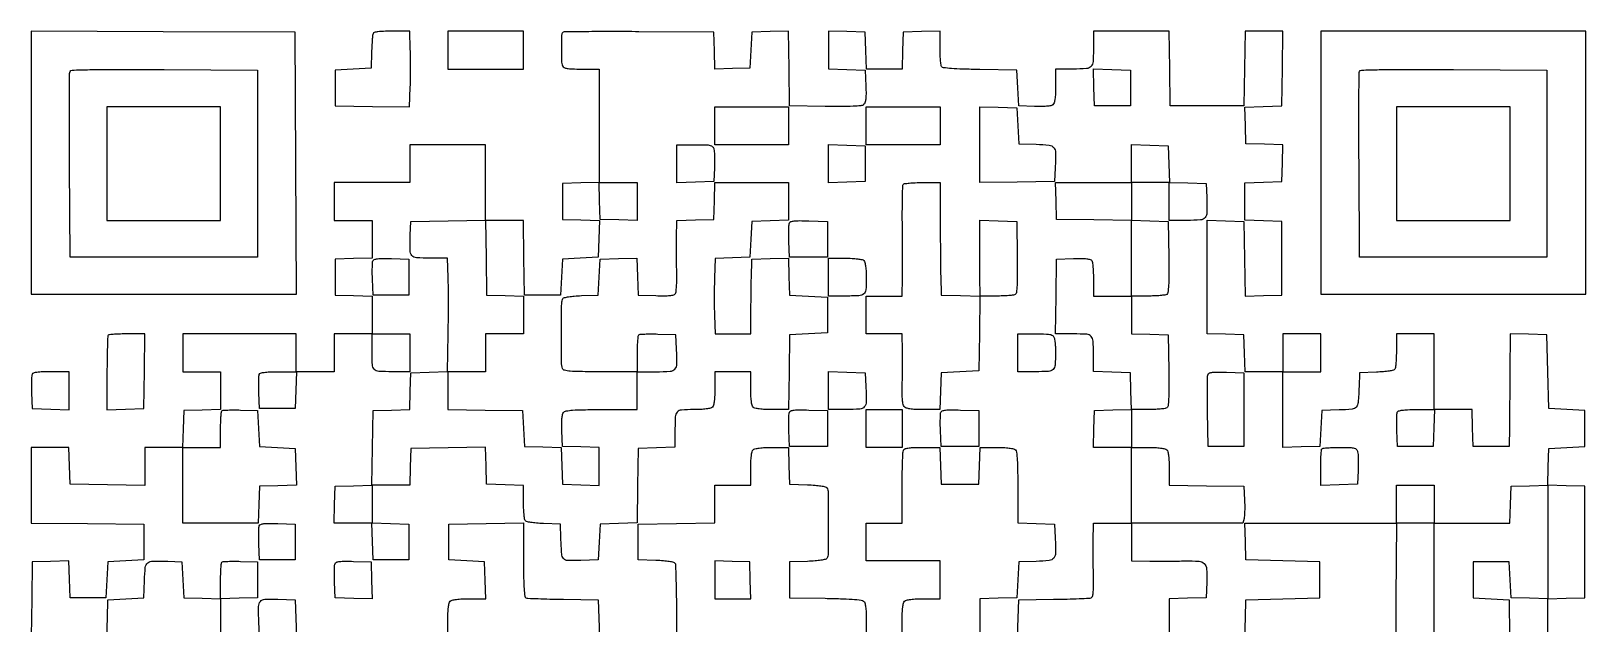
# Model space of a CAD drawing. Extents: x 156 to 936, y 95 to 969.
# Drawn here: x 156 to 936, y 671 to 969 of the extents above; entities that cross this region are included whole.
import ezdxf

# ---------------------------------------------------------------- set-up
doc = ezdxf.new("R2010")
doc.units = 0

msp = doc.modelspace()

# ---------------------------------------------------------------- linework, layer by layer
for points in [[(917, 664.962474), (917, 683.924948), (926.25, 684.212474), (935.5, 684.5), (935.5, 712.5), (935.5, 740.5), (926.212977, 740.788016), (916.925954, 741.076031), (917.212977, 750.288016), (917.5, 759.5), (926.5, 760), (935.5, 760.5), (935.5, 769.5), (935.5, 778.5), (926.5, 779), (917.5, 779.5), (917, 798), (916.5, 816.5), (907.25, 816.787526), (898, 817.075052), (897.920976, 798.287526, -0.000609), (897.878178, 790.397897, -0.000549), (897.814941, 782.228211, -0.000549), (897.742156, 774.903415, -0.00174), (897.670976, 770), (897.5, 760.5), (888.5, 760.5), (879.5, 760.5), (879.212474, 769.75), (878.924948, 779), (869.462474, 779), (860, 779), (860, 798), (860, 817), (850.5, 817), (841, 817), (840.984687, 808.75, -0.008579), (840.922928, 805.502124, -0.011582), (840.748704, 802.569165, -0.008725), (840.505619, 800.145071, -0.112667), (840.202843, 799.293967, -0.192561), (839.466763, 798.763838, -0.02067), (837.36687, 798.333008, -0.020911), (834.539342, 797.994333, -0.010674), (830.968156, 797.793967), (822.5, 797.5), (822.245668, 790.5, -0.009206), (821.81473, 782.633677, -0.159803), (820.850964, 780.289491, -0.195196), (818.746161, 779.198354, -0.014923), (812.240685, 778.788797), (803.5, 778.5), (803, 769.5), (802.5, 760.5), (793.25, 760.212474), (784, 759.924948), (784, 778.962474), (784, 798), (793.5, 798), (803, 798), (803, 807.5), (803, 817), (793.5, 817), (784, 817), (784, 807.5), (784, 798), (774.537526, 798), (765.075052, 798), (764.787526, 807.25), (764.5, 816.5), (755.25, 816.787526), (746, 817.075052), (746, 845.575052), (746, 874.075052), (755.25, 873.787526), (764.5, 873.5), (764.772202, 854.712768), (765.044404, 835.925536), (774.272202, 836.212768), (783.5, 836.5), (783.5, 855), (783.5, 873.5), (774.25, 873.787526), (765, 874.075052), (765, 883.5), (765, 892.924948), (774.25, 893.212474), (783.5, 893.5), (783.787023, 902.711984), (784.074046, 911.923969), (774.787023, 912.211984), (765.5, 912.5), (765.212977, 921.711984), (764.925954, 930.923969), (774.212977, 931.211984), (783.5, 931.5), (783.772065, 950.25), (784.044131, 969), (774.544131, 969), (765.044131, 969), (764.772065, 950.25), (764.5, 931.5), (746, 931.5), (727.5, 931.5), (727.227935, 950.25), (726.955869, 969), (707.977935, 969), (689, 969), (688.986345, 961.75, -0.010923), (688.798822, 953.848592, -0.167696), (687.807493, 951.351215, -0.201044), (685.553316, 950.223622, -0.016759), (678.883369, 950), (670, 950), (670, 941.622445, -0.009406), (669.9254, 937.657348, -0.027148), (669.673265, 934.921657, -0.03848), (669.251072, 933.060853, -0.145524), (668.594796, 932.078674, -0.126804), (667.568167, 931.594776, -0.023545), (665.485252, 931.298867, -0.021342), (662.735348, 931.157498, -0.01153), (659.344796, 931.206229), (651.5, 931.5), (651, 940.5), (650.5, 949.5), (632.044584, 949.773353, -0.003561), (623.331725, 949.964479, -0.012194), (617.675066, 950.267063, -0.01105), (613.785498, 950.657029, -0.224357), (612.809897, 951.273353, -0.112262), (612.502193, 952.136695, -0.008866), (612.255038, 954.574133, -0.011689), (612.078009, 957.523794, -0.00868), (612.015313, 960.787526), (612, 969.075052), (602.75, 968.787526), (593.5, 968.5), (593.212474, 959.25), (592.924948, 950), (584, 950), (575.075052, 950), (574.787526, 959.25), (574.5, 968.5), (565.25, 968.787526), (556, 969.075052), (556, 959.575052), (556, 950.075052), (565.25, 949.787526), (574.5, 949.5), (574.787955, 941.403945, -0.008942), (574.858305, 937.422674, -0.030291), (574.700505, 934.829635, -0.047636), (574.323256, 933.114815, -0.142536), (573.657104, 932.130385, -0.150949), (572.310631, 931.572043, -0.011656), (568.363156, 931.294702, -0.011716), (562.712463, 931.162451, -0.003819), (554.369149, 931.226441), (536.5, 931.5), (536.227798, 950.287232), (535.955596, 969.074464), (526.727798, 968.787232), (517.5, 968.5), (517, 959.5), (516.5, 950.5), (507.788034, 950.211622), (499.076067, 949.923244), (498.788034, 959.211622), (498.5, 968.5), (460.928518, 968.761851, 0.001702), (446.475308, 968.813373, 0.002763), (434.194344, 968.747469, 0.000432), (423.329691, 968.619736, 0.195635), (422.678518, 968.345184, 0.192582), (422.109916, 967.018448, 0.00503), (422.015922, 960.458154, 0.008311), (422.09394, 954.143095, 0.084559), (422.606989, 951.581787, 0.192406), (423.346128, 950.782907, 0.06988), (424.845898, 950.311531, 0.034532), (427.428287, 950.062976, 0.00673), (432.106989, 950), (441, 950), (441, 921.537526), (441, 893.075052), (431.75, 892.787526), (422.5, 892.5), (422.5, 883.5), (422.5, 874.5), (431.787023, 874.211984), (441.074046, 873.923969), (440.787023, 864.711984), (440.5, 855.5), (431.5, 855), (422.5, 854.5), (422, 845.5), (421.5, 836.5), (412.5, 836.5), (403.5, 836.5), (403.227935, 855.25), (402.955869, 874), (393.477935, 874), (384, 874), (384, 893), (384, 912), (365, 912), (346, 912), (346, 902.5), (346, 893), (327, 893), (308, 893), (308, 883.5), (308, 874), (317.5, 874), (327, 874), (327, 864.537526), (327, 855.075052), (317.75, 854.787526), (308.5, 854.5), (308.5, 845.5), (308.5, 836.5), (317.75, 836.212474), (327, 835.924948), (327, 826.462474), (327, 817), (317.5, 817), (308, 817), (308, 807.5), (308, 798), (298.5, 798), (289, 798), (289, 807.5), (289, 817), (260.5, 817), (232, 817), (232, 807.5), (232, 798), (241.5, 798), (251, 798), (251, 788.537526), (251, 779.075052), (241.75, 778.787526), (232.5, 778.5), (232.212474, 769.25), (231.924948, 760), (222.462474, 760), (213, 760), (213, 750.477935), (213, 740.955869), (194.25, 741.227935), (175.5, 741.5), (175.212474, 750.75), (174.924948, 760), (165.462474, 760), (156, 760), (156, 741.015573), (156, 722.031147), (184.25, 721.765573), (212.5, 721.5), (212.5, 712.5), (212.5, 703.5), (203.5, 703), (194.5, 702.5), (194, 693.5), (193.5, 684.5), (184.5, 684.5), (175.5, 684.5), (175.211984, 693.787023), (174.923969, 703.074046), (165.711984, 702.787023), (156.5, 702.5), (156.227935, 683.75), (155.955869, 665)], [(426.597157, 227.064452, 0.000002), (411.970312, 227.128935, 0.000002), (394.521915, 227.205724, 0.000002), (375.5, 227.28929)], [(650.924948, 665), (651.212474, 674.25), (651.5, 683.5), (669, 683.742084, 0.002606), (675.802528, 683.871648, 0.003885), (681.750452, 684.062204, 0.001706), (686.821664, 684.281465, 0.0796), (687.831325, 684.491907, 0.233092), (688.470405, 685.180061, 0.043154), (688.831251, 686.922718, 0.027194), (689.009507, 689.723845, 0.00703), (688.987407, 694.249823, -0.002292), (688.926937, 698.46078, -0.001345), (688.89123, 703.499948, -0.001345), (688.882634, 708.539106, -0.002292), (688.906082, 712.75), (689, 722), (698.5, 722), (708, 722), (708, 741), (708, 760), (698.462474, 760), (688.924948, 760), (689.212474, 769.25), (689.5, 778.5), (698.787023, 778.788016), (708.074046, 779.076031), (707.787023, 788.288016), (707.5, 797.5), (698.25, 797.787526), (689, 798.075052), (689, 805.955738, 0.011506), (688.828459, 813.409276, 0.175824), (687.854576, 815.751082, 0.194901), (685.644505, 816.80133, 0.014662), (678.870946, 817), (669.955869, 817), (670.227935, 835.75), (670.5, 854.5), (678.914347, 854.793098, -0.008519), (682.914541, 854.864234, -0.027159), (685.5815, 854.721251, -0.039341), (687.340297, 854.389362, -0.187221), (688.149034, 853.793098, -0.110402), (688.472467, 852.894283, -0.00954), (688.732898, 850.45641, -0.012203), (688.918959, 847.504112, -0.00917), (688.984687, 844.25), (689, 836), (698.5, 836), (708, 836), (708, 854.977935), (708, 873.955869), (689.25, 874.227935), (670.5, 874.5), (670.212474, 883.75), (669.924948, 893), (688.962474, 893), (708, 893), (708, 902.537526), (708, 912.075052), (717.25, 911.787526), (726.5, 911.5), (726.787036, 902.287036), (727.074071, 893.074071), (736.287036, 892.787036), (745.5, 892.5), (745.800912, 885.520917, -0.012322), (745.941866, 877.88044, -0.176722), (745.009281, 875.372662, -0.202101), (742.732324, 874.227183, -0.01682), (735.980948, 874), (727, 874), (727, 883.5), (727, 893), (717.5, 893), (708, 893), (708, 883.537526), (708, 874.075052), (717.25, 873.787526), (726.5, 873.5), (726.746956, 855.557135, -0.00333), (726.80957, 846.740947, -0.013443), (726.667344, 841.363473, -0.01462), (726.374715, 837.827267, -0.227096), (725.746956, 836.822448, -0.111594), (724.87328, 836.509959, -0.00911), (722.442856, 836.258725, -0.011876), (719.500805, 836.078937, -0.008857), (716.25, 836.015313), (708, 836), (708, 826.537526), (708, 817.075052), (717.25, 816.787526), (726.5, 816.5), (726.773792, 798.573721, -0.003244), (726.852313, 789.635503, -0.013907), (726.716418, 784.310485, -0.016205), (726.420432, 780.866523, -0.225497), (725.773792, 779.839034, -0.110898), (724.885456, 779.520179, -0.009361), (722.450739, 779.263597, -0.012067), (719.502728, 779.080161, -0.009039), (716.25, 779.015313), (708, 779), (708, 769.5), (708, 760), (716.3, 760, -0.011084), (719.828493, 759.92177, -0.020332), (722.693122, 759.677711, -0.021091), (724.860329, 759.310542, -0.144849), (725.8, 758.8, -0.144751), (726.310247, 757.861303, -0.021115), (726.677518, 755.697912, -0.02036), (726.921703, 752.839661, -0.011128), (727, 749.322065), (727, 741.044131), (745.75, 740.772065), (764.5, 740.5), (764.800912, 733.520917, -0.008627), (764.874264, 730.682454, -0.009416), (764.846004, 727.924858, -0.00895), (764.735265, 725.569348, -0.045288), (764.53186, 724.270917), (763.961896, 722), (735.980948, 722), (708, 722), (708, 712.5), (708, 703), (717.25, 702.933947, 0.00159), (721.414502, 702.917453, 0.000987), (726.303391, 702.923287, 0.00099), (731.128734, 702.94812, 0.001788), (735.080692, 702.990414, -0.018958), (741.982123, 702.827269, -0.182148), (744.617061, 701.644589, -0.188209), (745.770361, 699.0375, -0.020467), (745.793771, 692.344796), (745.5, 684.5), (736.25, 684.212474), (727, 683.924948), (727, 674.462474), (727, 665)], [(480.003389, 646.072465), (479.932351, 673.339416, 0.002436), (479.853578, 683.87431, 0.003813), (479.672544, 692.935898, 0.001106), (479.438088, 700.797685, 0.131131), (479.147657, 701.761085, 0.203201), (478.440471, 702.26199, 0.016746), (476.171048, 702.679285, 0.018843), (473.178635, 703.011828, 0.010108), (469.467001, 703.207902), (460.5, 703.5), (460.5, 712.5), (460.5, 721.5), (479.75, 721.771593), (499, 722.043186), (499, 731.521593), (499, 741), (508, 741), (517, 741), (517, 749.3, -0.011084), (517.07823, 752.828493, -0.020332), (517.322289, 755.693122, -0.021091), (517.689458, 757.860329, -0.144849), (518.2, 758.8, -0.144682), (519.138013, 759.310039, -0.021131), (521.298731, 759.677383, -0.02038), (524.152513, 759.921656, -0.011159), (527.662474, 760), (535.924948, 760), (536.212474, 750.75), (536.5, 741.5), (545.467001, 741.207902, -0.009786), (549.292364, 741.008289, -0.020298), (552.262875, 740.673305, -0.020215), (554.447011, 740.24575, -0.195149), (555.201688, 739.707902, -0.140588), (555.89541, 737.35581, -0.001865), (555.952695, 722, -0.001865), (555.89541, 706.64419, -0.140588), (555.201688, 704.292098, -0.195149), (554.447011, 703.75425, -0.020215), (552.262875, 703.326695, -0.020298), (549.292364, 702.991711, -0.009786), (545.467001, 702.792098), (536.5, 702.5), (536.5, 693.5), (536.5, 684.5), (554.426204, 684.226208, -0.004527), (562.018538, 684.041483, -0.009449), (567.9248, 683.732439, -0.006421), (572.490107, 683.347971, -0.150078), (573.676204, 682.853763, -0.153905), (574.279311, 681.918316, -0.032122), (574.67771, 679.982997, -0.024916), (574.924918, 677.212024, -0.00979), (575, 673.377555), (575, 665)], [(593, 665), (593, 673.3, -0.011084), (593.07823, 676.828493, -0.020332), (593.322289, 679.693122, -0.021091), (593.689458, 681.860329, -0.144849), (594.2, 682.8, -0.144849), (595.139671, 683.310542, -0.021091), (597.306878, 683.677711, -0.020332), (600.171507, 683.92177, -0.011084), (603.7, 684), (612, 684), (612, 693.5), (612, 703), (593.5, 703), (575, 703), (575, 712.5), (575, 722), (584, 722), (593, 722), (593, 739.418213, -0.003244), (593.044049, 746.207024, -0.00474), (593.178303, 752.184475, -0.002396), (593.364228, 757.244542, -0.081401), (593.606989, 758.418213, -0.192061), (594.344751, 759.216672, -0.070053), (595.839867, 759.688208, -0.03465), (598.412948, 759.936924, -0.006773), (603.069463, 760), (611.924948, 760), (612.212474, 750.75), (612.5, 741.5), (622, 741.5), (631.5, 741.5), (631.787526, 750.75), (632.075052, 760), (640.337526, 760, -0.011159), (643.847487, 759.921656, -0.02038), (646.701269, 759.677383, -0.021131), (648.861987, 759.310039, -0.144682), (649.8, 758.8, -0.170869), (650.380124, 757.589573, -0.011315), (650.716221, 753.683264, -0.011928), (650.936021, 748.099395, -0.003872), (651, 739.837526), (651, 722.075052), (660.25, 721.787526), (669.5, 721.5), (669.800912, 714.520917, -0.012477), (669.937542, 706.988791, -0.170867), (669.02491, 704.45151, -0.198326), (666.777845, 703.237089, -0.017722), (660.240685, 702.788797), (651.5, 702.5), (651, 693.5), (650.5, 684.5), (641.25, 684.212474), (632, 683.924948), (632, 664.962474)], [(365, 665.044131), (365, 673.322065, -0.011128), (365.078297, 676.839661, -0.02036), (365.322482, 679.697912, -0.021115), (365.689753, 681.861303, -0.144751), (366.2, 682.8, -0.145015), (367.141321, 683.311042, -0.021051), (369.315021, 683.678036, -0.020283), (372.190499, 683.921884, -0.01101), (375.737526, 684), (384.075052, 684), (383.787526, 693.25), (383.5, 702.5), (374.5, 703), (365.5, 703.5), (365.5, 712.5), (365.5, 721.5), (384.25, 721.772065), (403, 722.044131), (403, 703.49068, 0.003184), (403.058006, 694.382546, 0.013214), (403.273264, 688.889051, 0.013457), (403.607788, 685.283078, 0.278687), (404.25, 684.460699, 0.080116), (405.204778, 684.262852, 0.001532), (410.273438, 684.053037, 0.003672), (416.203177, 683.869375, 0.002447), (423, 683.742084), (440.5, 683.5), (440.787023, 674.288016), (441.074046, 665.076031)], [(193.924948, 665), (194.212474, 674.25), (194.5, 683.5), (203.5, 684), (212.5, 684.5), (212.788797, 693.240685, -0.017722), (213.237089, 699.777845, -0.198326), (214.45151, 702.02491, -0.170867), (216.988791, 702.937542, -0.012477), (224.520917, 702.800912), (231.5, 702.5), (232, 693.5), (232.5, 684.5), (241.75, 684.212474), (251, 683.924948), (251, 674.462474), (251, 665)], [(270.5, 665.5), (270.199088, 672.479083, -0.011928), (270.050889, 680.182645, -0.176334), (270.972515, 682.678754, -0.210428), (273.215167, 683.770984, -0.017872), (279.778718, 683.788514), (288.5, 683.5), (288.787526, 674.25), (289.075052, 665)]]:
    msp.add_lwpolyline(points, format="xyb")
for points in [[(156, 903.007138), (156, 837), (222.50719, 837), (289.014379, 837), (288.75719, 902.75), (288.5, 968.5), (222.25, 968.757138), (156, 969.014276)], [(365, 959.5), (365, 950), (384, 950), (403, 950), (403, 959.5), (403, 969), (384, 969), (365, 969)], [(803, 903), (803, 837), (869.5, 837), (936, 837), (936, 903), (936, 969), (869.5, 969), (803, 969)], [(707.5, 940.5), (707.5, 931.5), (698.5, 931.5), (689.5, 931.5), (689.211971, 940.788029), (688.923942, 950.076058), (698.211971, 949.788029), (707.5, 949.5)], [(194, 902.5), (194, 874), (222.5, 874), (251, 874), (251, 902.5), (251, 931), (222.5, 931), (194, 931)], [(536, 921.5), (536, 912), (517.5, 912), (499, 912), (499, 921.5), (499, 931), (517.5, 931), (536, 931)], [(612, 921.5), (612, 912), (593.5, 912), (575, 912), (575, 921.5), (575, 931), (593.5, 931), (612, 931)], [(841, 902.5), (841, 874), (869.5, 874), (898, 874), (898, 902.5), (898, 931), (869.5, 931), (841, 931)], [(574.5, 902.5), (574.5, 893.5), (565.25, 893.212474), (556, 892.924948), (556, 902.5), (556, 912.075052), (565.25, 911.787526), (574.5, 911.5)], [(460, 883.462474), (460, 873.924948), (450.75, 874.212474), (441.5, 874.5), (441.212474, 883.75), (440.924948, 893), (450.462474, 893), (460, 893)], [(593, 769.5), (593, 760), (584, 760), (575, 760), (575, 769.5), (575, 779), (584, 779), (593, 779)], [(499, 693.538933), (499, 684), (508.037526, 684), (517.075052, 684), (516.787526, 693.25), (516.5, 702.5), (507.75, 702.788933), (499, 703.077866)]]:
    msp.add_lwpolyline(points, close=True)
for points in [[(327.488341, 967.75, 0.062379), (327.299299, 966.905307, 0.004511), (327.092081, 964.517187, 0.006263), (326.905777, 961.655284, 0.004694), (326.769726, 958.5), (326.5, 950.5), (317.5, 950), (308.5, 949.5), (308.5, 940.5), (308.5, 931.5), (327.183118, 931.228181), (345.866235, 930.956361), (346.183118, 940.90219, 0.004653), (346.283849, 945.369521, 0.002924), (346.322455, 950.592503, 0.002935), (346.300217, 955.732908, 0.005368), (346.212474, 959.924009), (345.924948, 969), (336.931089, 969, 0.008062), (332.771989, 968.932935, 0.024846), (329.969044, 968.702776, 0.032693), (328.12299, 968.334376, 0.245695)], [(269.5, 902.5), (269.5, 855.5), (222.5, 855.5), (175.5, 855.5), (175.239372, 901.5, -0.000997), (175.174287, 919.225103, -0.001596), (175.197198, 934.357597, -0.000282), (175.267665, 947.72814, -0.090314), (175.461789, 948.759906, -0.301449), (176.45055, 949.464468, -0.003096), (185.402033, 949.70934, -0.005599), (198.68089, 949.841585, -0.001079), (222.722417, 949.759906), (269.5, 949.5)], [(916.5, 902.5), (916.5, 855.5), (869.5, 855.5), (822.5, 855.5), (822.239372, 901.5, -0.000997), (822.174287, 919.225103, -0.001596), (822.197198, 934.357597, -0.000282), (822.267665, 947.72814, -0.090314), (822.461789, 948.759906, -0.301449), (823.45055, 949.464468, -0.003096), (832.402033, 949.70934, -0.005599), (845.68089, 949.841585, -0.001079), (869.722417, 949.759906), (916.5, 949.5)], [(651, 921.5), (651.5, 912.5), (660.240685, 912.211203, -0.017722), (666.777845, 911.762911, -0.198326), (669.02491, 910.54849, -0.170867), (669.937542, 908.011209, -0.012477), (669.800912, 900.479083), (669.5, 893.5), (650.75, 893.227935), (632, 892.955869), (632, 912.015461), (632, 931.075052), (641.25, 930.787526), (650.5, 930.5)], [(498.53186, 909.729083, -0.045288), (498.735265, 908.430652, -0.00895), (498.846004, 906.075142, -0.009416), (498.874264, 903.317546, -0.008627), (498.800912, 900.479083), (498.5, 893.5), (489.25, 893.212474), (480, 892.924948), (480, 902.462474), (480, 912), (488.980948, 912, -0.004705), (494.561989, 911.94748, -0.053705), (496.743052, 911.670919, -0.154872), (497.864468, 910.997584, -0.119781)], [(536, 883.537526), (536, 874.075052), (526.75, 873.787526), (517.5, 873.5), (517, 864.5), (516.5, 855.5), (507.842533, 855.212417), (499.185066, 854.924833), (498.842533, 845.212417, 0.0053), (498.734299, 840.822952, 0.003229), (498.694904, 835.635835, 0.003235), (498.722333, 830.492642, 0.005721), (498.820969, 826.25), (499.141938, 817), (508.070969, 817), (517, 817), (517.079024, 826.25, -0.00076), (517.121575, 830.478045, -0.000437), (517.185059, 835.573437, -0.000437), (517.257785, 840.692568, -0.000729), (517.329024, 845), (517.5, 854.5), (526.711984, 854.787023), (535.923969, 855.074046), (536.211984, 845.787023), (536.5, 836.5), (546, 836), (555.5, 835.5), (555.5, 826.5), (555.5, 817.5), (546, 817), (536.5, 816.5), (536.227935, 797.75), (535.955869, 779), (527.677935, 779, -0.011128), (524.160339, 779.078297, -0.02036), (521.302088, 779.322482, -0.021115), (519.138697, 779.689753, -0.144751), (518.2, 780.2, -0.144849), (517.689458, 781.139671, -0.021091), (517.322289, 783.306878, -0.020332), (517.07823, 786.171507, -0.011084), (517, 789.7), (517, 798), (508, 798), (499, 798), (499, 789.7, -0.011084), (498.92177, 786.171507, -0.020332), (498.677711, 783.306878, -0.021091), (498.310542, 781.139671, -0.144849), (497.8, 780.2, -0.144372), (496.865077, 779.690904, -0.021205), (494.716356, 779.323233, -0.02047), (491.882657, 779.078557, -0.0113), (488.406989, 779, 0.017259), (482.20736, 778.785933, 0.201735), (480.091395, 777.718649, 0.166872), (479.163345, 775.35967, 0.01103), (479, 767.955738), (479, 760.075052), (469.75, 759.787526), (460.5, 759.5), (460.228072, 740.787236), (459.956143, 722.074471), (450.728072, 721.787236), (441.5, 721.5), (441, 712.5), (440.5, 703.5), (431.778718, 703.211486, -0.014846), (425.238689, 703.189376, -0.207486), (423.15136, 704.160535, -0.165246), (422.187052, 706.45013, -0.008693), (421.754332, 714.5), (421.5, 721.5), (413.031844, 721.793967, -0.010674), (409.460658, 721.994333, -0.020911), (406.63313, 722.333008, -0.02067), (404.533237, 722.763838, -0.192561), (403.797157, 723.293967, -0.112531), (403.494415, 724.144249, -0.008778), (403.251296, 726.558142, -0.011623), (403.077075, 729.478979, -0.008617), (403.015313, 732.712474), (403, 740.924948), (393.75, 741.212474), (384.5, 741.5), (384.212184, 750.771926), (383.924368, 760.043852), (365.212184, 759.771926), (346.5, 759.5), (346.212474, 750.25), (345.924948, 741), (336.462474, 741), (327, 741), (327, 731.537526), (327, 722.075052), (336.25, 721.787526), (345.5, 721.5), (345.5, 712.5), (345.5, 703.5), (336.5, 703.5), (327.5, 703.5), (327.212474, 712.75), (326.924948, 722), (317.424948, 722), (307.924948, 722), (308.212474, 731.25), (308.5, 740.5), (317.728072, 740.787236), (326.956143, 741.074471), (327.228072, 759.787236), (327.5, 778.5), (336.712964, 778.787036), (345.925929, 779.074071), (346.212964, 788.287036), (346.5, 797.5), (355.708437, 797.786976), (364.916874, 798.073952), (365.208437, 816.786976, 0.002039), (365.299067, 824.666382, 0.001809), (365.330279, 832.867112, 0.001815), (365.304862, 840.24927, 0.005568), (365.213788, 845.25), (364.927576, 855), (355.98284, 855, -0.016959), (349.260584, 855.228074, -0.202431), (346.988239, 856.374623, -0.176272), (346.057907, 858.88363, -0.012304), (346.199088, 866.520917), (346.5, 873.5), (365.227854, 873.771984), (383.955708, 874.043968), (384.227854, 855.271984), (384.5, 836.5), (393.75, 836.212474), (403, 835.924948), (403, 826.462474), (403, 817), (393.5, 817), (384, 817), (384, 807.5), (384, 798), (374.5, 798), (365, 798), (365, 788.522065), (365, 779.044131), (383.75, 778.772065), (402.5, 778.5), (403, 769.5), (403.5, 760.5), (412.712964, 760.212964), (421.925929, 759.925929), (422.212964, 750.712964), (422.5, 741.5), (431.75, 741.212474), (441, 740.924948), (441, 750.424948), (441, 759.924948), (431.75, 760.212474), (422.5, 760.5), (422.206229, 768.344796, -0.01153), (422.157498, 771.735348, -0.021342), (422.298867, 774.485252, -0.023545), (422.594776, 776.568167, -0.126804), (423.078674, 777.594796, -0.181252), (424.358898, 778.326887, -0.021802), (427.645645, 778.714041, -0.01523), (432.902515, 778.941266, -0.003185), (442.122445, 779), (460, 779), (460, 788.5), (460, 798), (441.606989, 798, -0.002472), (431.276552, 798.051073, -0.018295), (426.359559, 798.27975, -0.036273), (423.606822, 798.711497, -0.24904), (422.606989, 799.581787, -0.090959), (422.017559, 802.731653, -0.002246), (422.031149, 817.474488, -0.001585), (422.160685, 832.565073, -0.139499), (422.797157, 834.706033, -0.192561), (423.533237, 835.236162, -0.02067), (425.63313, 835.666992, -0.020911), (428.460658, 836.005667, -0.010674), (432.031844, 836.206033), (440.5, 836.5), (441, 845.5), (441.5, 854.5), (450.711984, 854.787023), (459.923969, 855.074046), (460.211984, 845.787023), (460.5, 836.5), (469.41543, 836.208654, 0.007966), (473.66478, 836.137534, 0.025648), (476.487929, 836.280171, 0.036644), (478.353825, 836.610119, 0.183483), (479.208002, 837.208654, 0.123557), (479.544863, 838.129222, 0.009587), (479.771387, 840.764417, 0.01264), (479.903375, 843.958601, 0.009309), (479.894176, 847.5, -0.002937), (479.831617, 851.577232, -0.001766), (479.802896, 856.415539, -0.001769), (479.80835, 861.226541, -0.00309), (479.851604, 865.212474), (480, 873.924948), (489.25, 874.212474), (498.5, 874.5), (498.787526, 883.75), (499.075052, 893), (517.537526, 893), (536, 893)], [(612.079024, 874.25, 0.00061), (612.121822, 866.37474, 0.000549), (612.185059, 858.217188, 0.00055), (612.257844, 850.901328, 0.001737), (612.329024, 846), (612.5, 836.5), (622.307769, 836.213091), (632.115538, 835.926182), (631.995755, 845.713091, -0.00143), (631.954293, 850.133849, -0.000873), (631.929375, 855.353306, -0.000874), (631.922757, 860.525344, -0.001552), (631.937986, 864.787526), (632, 874.075052), (641.25, 873.787526), (650.5, 873.5), (650.730064, 855.546696, -0.003387), (650.78284, 846.80929, -0.013149), (650.636558, 841.398754, -0.01367), (650.34579, 837.801929, -0.228051), (649.730064, 836.812009, -0.111954), (648.866169, 836.503548, -0.008983), (646.444375, 836.255659, -0.01178), (643.513205, 836.078169, -0.008765), (640.272065, 836.015313), (632.044131, 836), (631.772065, 817.25), (631.5, 798.5), (622, 798), (612.5, 797.5), (612.212474, 788.25), (611.924948, 779), (603.584919, 779, -0.009183), (599.538367, 779.074326, -0.02907), (596.841727, 779.330886, -0.04395), (595.037951, 779.773872, -0.138222), (594.021097, 780.47458, -0.125079), (593.491098, 781.589189, -0.024523), (593.165701, 783.802749, -0.020936), (592.999712, 786.814653, -0.00977), (593.024538, 790.72458, 0.003165), (593.10265, 794.717686, 0.001862), (593.148043, 799.492533, 0.001862), (593.157869, 804.264977, 0.00318), (593.125886, 808.25), (593, 817), (584, 817), (575, 817), (575, 826.5), (575, 836), (584, 836), (593, 836), (593.093279, 845.25, 0.001967), (593.12266, 850.026624, 0.000619), (593.129651, 857.168393, 0.000619), (593.117722, 865.136272, 0.000686), (593.08611, 872.833891, -0.00291), (593.088536, 879.927104, -0.004507), (593.181485, 886.051309, -0.001515), (593.325196, 891.329633, -0.131583), (593.551848, 892.083891, -0.224824), (594.113542, 892.447837, -0.009143), (596.57813, 892.730893, -0.014447), (599.591713, 892.933626, -0.00957), (603.059017, 893), (612, 893)], [(555.5, 864.5), (555.5, 855.5), (546, 855.5), (536.5, 855.5), (536.205027, 863.411609, -0.00675), (536.130612, 866.542108, -0.00884), (536.151823, 869.403425, -0.006817), (536.244157, 871.786543, -0.078674), (536.438128, 872.699359, -0.226742), (537.142535, 873.366783, -0.050502), (538.808733, 873.724677, -0.028831), (541.565901, 873.870994, -0.006604), (546.233101, 873.787749), (555.5, 873.5)], [(345.5, 845.5), (345.5, 836.5), (336.5, 836.5), (327.5, 836.5), (327.205027, 844.411609, -0.006757), (327.130652, 847.542211, -0.008847), (327.151984, 850.403842, -0.006825), (327.2445, 852.787219, -0.078651), (327.438673, 853.700781, -0.222283), (328.127059, 854.364206, -0.05328), (329.715903, 854.724548, -0.030281), (332.338027, 854.871594, -0.007113), (336.733647, 854.789171), (345.5, 854.5)], [(573.8, 853.8, -0.142062), (574.301898, 852.888147, -0.021703), (574.672007, 850.825282, -0.021121), (574.91981, 848.136184, -0.012415), (575, 844.906989, -0.019554), (574.772902, 839.102218, -0.206765), (573.690254, 837.052708, -0.159949), (571.310519, 836.157481, -0.01065), (563.918213, 836), (556, 836), (556, 845.5), (556, 855), (564.3, 855, -0.011084), (567.828493, 854.92177, -0.020332), (570.693122, 854.677711, -0.021091), (572.860329, 854.310542, -0.144849)], [(194.666667, 816.333333, 0.188158), (194.396733, 815.718052, 0.001615), (194.195833, 810.46606, 0.005358), (194.048121, 804.38585, 0.003394), (194, 797.295808), (194, 778.924948), (203.25, 779.212474), (212.5, 779.5), (212.772065, 798.25), (213.044131, 817), (204.188732, 817, 0.007021), (200.747082, 816.951667, 0.010454), (197.738773, 816.804167, 0.005847), (195.232384, 816.599208, 0.174775)], [(346, 807.5), (346, 798), (337.106989, 798, -0.014768), (330.349521, 798.199638, -0.195511), (328.14255, 799.252746, -0.175208), (327.170753, 801.599988, -0.01141), (327, 809.081787), (327, 817), (336.5, 817), (346, 817)], [(460.701526, 816.368192, 0.173314), (460.422123, 815.778046, 0.00638), (460.206073, 813.277948, 0.010957), (460.050882, 810.268964, 0.007405), (460, 806.833333), (460, 798), (469.480948, 798, 0.015066), (476.634967, 798.215618, 0.197528), (478.975049, 799.346857, 0.182794), (479.938486, 801.839161, 0.012592), (479.800912, 809.520917), (479.5, 816.5), (470.451526, 816.784859, 0.007452), (466.933373, 816.843152, 0.011094), (463.854968, 816.779968, 0.006365), (461.294584, 816.637876, 0.181254)], [(669.369714, 814.75, -0.03463), (669.602592, 813.555895, -0.010099), (669.795566, 811.692188, -0.010096), (669.928401, 809.5793, -0.010649), (669.972691, 807.5, -0.017359), (669.759849, 801.37136, -0.188704), (668.720969, 799.178608, -0.175914), (666.434037, 798.192623, -0.014699), (659.883369, 798), (651, 798), (651, 807.5), (651, 817), (659.883369, 817, -0.00487), (665.368743, 816.946567, -0.0534), (667.551213, 816.66971, -0.150802), (668.684822, 816.002112, -0.119916)], [(156.423642, 796.661609, 0.079281), (156.235027, 795.7687, 0.006579), (156.147568, 793.392336, 0.008656), (156.129541, 790.539392, 0.006569), (156.205027, 787.411609), (156.5, 779.5), (165.75, 779.212474), (175, 778.924948), (175, 788.462474), (175, 798), (165.968615, 798, 0.007593), (161.620517, 797.933967, 0.027242), (158.854544, 797.698735, 0.041413), (157.106941, 797.304101, 0.228749)], [(288.787526, 788.75), (288.5, 779.5), (279.5, 779.5), (270.5, 779.5), (270.205027, 787.411609, -0.006569), (270.129541, 790.539392, -0.008656), (270.147568, 793.392336, -0.006579), (270.235027, 795.7687, -0.079281), (270.423642, 796.661609, -0.22904), (271.108114, 797.304492, -0.041271), (272.861635, 797.698947, -0.027152), (275.637843, 797.934049, -0.007548), (280.006141, 798), (289.075052, 798)], [(574.800912, 790.520917, -0.012322), (574.941866, 782.88044, -0.176722), (574.009281, 780.372662, -0.202101), (571.732324, 779.227183, -0.01682), (564.980948, 779), (556, 779), (556, 788.537526), (556, 798.075052), (565.25, 797.787526), (574.5, 797.5)], [(764.5, 779), (764.5, 760.5), (755.5, 760.5), (746.5, 760.5), (746.225464, 777.964868, -0.002823), (746.157086, 784.753462, -0.004215), (746.180851, 790.688445, -0.00185), (746.262501, 795.748662, -0.086861), (746.45911, 796.754039, -0.230482), (747.132433, 797.382988, -0.046818), (748.777796, 797.724608, -0.028677), (751.433667, 797.867661, -0.007362), (755.733647, 797.789171), (764.5, 797.5)], [(270, 769.5), (270.5, 760.5), (279.5, 760), (288.5, 759.5), (288.787023, 750.288016), (289.074046, 741.076031), (279.787023, 740.788016), (270.5, 740.5), (270.212474, 731.25), (269.924948, 722), (250.962474, 722), (232, 722), (232, 741), (232, 760), (241.5, 760), (251, 760), (251, 768.833333, -0.007416), (251.050964, 772.269043, -0.010972), (251.206402, 775.278277, -0.006396), (251.422807, 777.77838, -0.173269), (251.702644, 778.369311, -0.179987), (252.290922, 778.638564, -0.007016), (254.709672, 778.781547, -0.011703), (257.626528, 778.84459, -0.007913), (260.952644, 778.785977), (269.5, 778.5)], [(555.5, 769.5), (555.5, 760.5), (546, 760.5), (536.5, 760.5), (536.205027, 768.411609, -0.00675), (536.130612, 771.542108, -0.00884), (536.151823, 774.403425, -0.006817), (536.244157, 776.786543, -0.078674), (536.438128, 777.699359, -0.226742), (537.142535, 778.366783, -0.050502), (538.808733, 778.724677, -0.028831), (541.565901, 778.870994, -0.006604), (546.233101, 778.787749), (555.5, 778.5)], [(631.5, 769.5), (631.5, 760.5), (622, 760.5), (612.5, 760.5), (612.205027, 768.411609, -0.00675), (612.130612, 771.542108, -0.00884), (612.151823, 774.403425, -0.006817), (612.244157, 776.786543, -0.078674), (612.438128, 777.699359, -0.226742), (613.142535, 778.366783, -0.050502), (614.808733, 778.724677, -0.028831), (617.565901, 778.870994, -0.006604), (622.233101, 778.787749), (631.5, 778.5)], [(859.787526, 769.75), (859.5, 760.5), (850.5, 760.5), (841.5, 760.5), (841.205027, 768.411609, -0.006569), (841.129541, 771.539392, -0.008656), (841.147568, 774.392336, -0.006579), (841.235027, 776.7687, -0.079281), (841.423642, 777.661609, -0.22904), (842.108114, 778.304492, -0.041271), (843.861635, 778.698947, -0.027152), (846.637843, 778.934049, -0.007548), (851.006141, 779), (860.075052, 779)], [(821.53186, 757.729083, -0.045288), (821.735265, 756.430652, -0.00895), (821.846004, 754.075142, -0.009416), (821.874264, 751.317546, -0.008627), (821.800912, 748.479083), (821.5, 741.5), (812.25, 741.212474), (803, 740.924948), (803, 749.795808, -0.007009), (803.048332, 753.243385, -0.010438), (803.195833, 756.256685, -0.00583), (803.400781, 758.767459, -0.174822), (803.666667, 759.333333, -0.173043), (804.226591, 759.598788, -0.00648), (806.57982, 759.804167, -0.011049), (809.413417, 759.951642, -0.007476), (812.647615, 760, -0.005348), (817.764113, 759.945275, -0.057278), (819.818035, 759.664578, -0.156921), (820.887372, 758.991836, -0.113491)], [(288.5, 712.5), (288.5, 703.5), (279.5, 703.5), (270.5, 703.5), (270.205027, 711.411609, -0.006757), (270.130652, 714.542211, -0.008847), (270.151984, 717.403842, -0.006825), (270.2445, 719.787219, -0.078651), (270.438673, 720.700781, -0.222283), (271.127059, 721.364206, -0.05328), (272.715903, 721.724548, -0.030281), (275.338027, 721.871594, -0.007113), (279.733647, 721.789171), (288.5, 721.5)], [(269.5, 693.5), (269.5, 684.5), (260.25, 684.212474), (251, 683.924948), (251, 692.795808, -0.007385), (251.050962, 696.245903, -0.010931), (251.206402, 699.267253, -0.006353), (251.422777, 701.777963, -0.173388), (251.702644, 702.369311, -0.179987), (252.290922, 702.638564, -0.007016), (254.709672, 702.781547, -0.011703), (257.626528, 702.84459, -0.007913), (260.952644, 702.785977), (269.5, 702.5)], [(326.788029, 693.211971), (327.076058, 683.923942), (317.788029, 684.211971), (308.5, 684.5), (308.205027, 692.411609, -0.006757), (308.130652, 695.542211, -0.008847), (308.151984, 698.403842, -0.006825), (308.2445, 700.787219, -0.078651), (308.438673, 701.700781, -0.222283), (309.127059, 702.364206, -0.05328), (310.715903, 702.724548, -0.030281), (313.338027, 702.871594, -0.007113), (317.733647, 702.789171), (326.5, 702.5)]]:
    msp.add_lwpolyline(points, format="xyb", close=True)
for points in [[(764.925954, 665.076031), (765.212977, 674.288016), (765.5, 683.5), (784, 684), (802.5, 684.5), (802.5, 693.5), (802.5, 702.5), (784, 703), (765.5, 703.5), (765.212474, 712.75), (764.924948, 722), (802.962474, 722), (841, 722), (841, 731.5), (841, 741), (850.5, 741), (860, 741), (860, 731.5), (860, 722), (878.962474, 722), (897.924948, 722), (898.212474, 731.25), (898.5, 740.5), (907.75, 740.787526), (917, 741.075052), (917, 712.5), (917, 683.924948), (907.75, 684.212474), (898.5, 684.5), (898, 693.5), (897.5, 702.5), (888.5, 702.5), (879.5, 702.5), (879.5, 693.5), (879.5, 684.5), (888.5, 684), (897.5, 683.5), (897.772065, 664.75)], [(860, 665), (860, 693.5), (860, 722), (850.512025, 722), (841.02405, 722), (840.762025, 684.25), (840.5, 646.5)]]:
    msp.add_lwpolyline(points)

doc.saveas('drawing.dxf')
